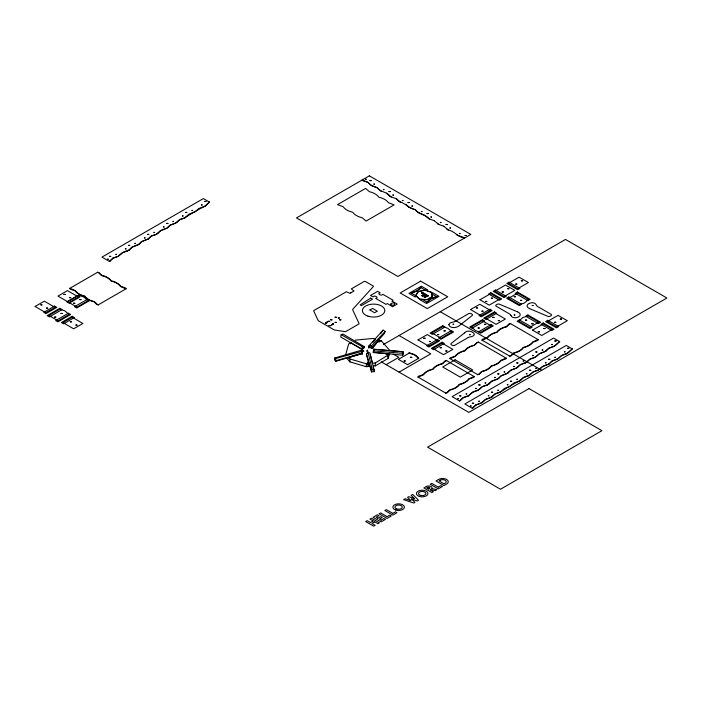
<?xml version="1.0" encoding="UTF-8"?>
<svg xmlns="http://www.w3.org/2000/svg" width="702" height="702" viewBox="0 0 702 702"><rect width="100%" height="100%" fill="white"/><g stroke="black" fill="none" stroke-linecap="round" stroke-linejoin="round"><path stroke-width="1.05" d="M373.736 351.035L373.762 349.227L403.106 351.763L403.264 352.843L402.755 355.23L373.262 352.246L373.762 349.227M370.226 366.251L366.295 366.707L366.356 363.794L349.903 358.959L349.096 357.432L362.346 353.457L361.855 352.018M373.227 366.049L375.219 365.909L388.303 358.362L388.074 353.79L373.306 352.562L373.859 350.289M375.219 365.909L375.359 362.908L388.785 354.659L388.074 353.79L385.907 354.106L388.408 355.326L387.855 356.941M368.945 347.753L369.05 345.682L383.081 330.107L385.205 331.458L384.459 333.336L371.463 348.403L371.235 346.174L385.205 331.458M362.293 354.37L362.346 353.457M362.065 349.359L362.258 346.648L341.181 334.687L340.716 337.013L362.065 349.359L363.539 348.648L364.303 346.656L342.988 334.038L341.181 334.687M387.829 355.774L388.074 353.79L388.303 358.362M350.526 343.822L350.675 342.664L361.53 348.929L364.294 347.551M334.714 358.011L334.503 359.547L335.459 361.363L362.232 353.615L362.302 351.254L361.46 350.193L334.714 358.011L335.503 358.573L336.109 360.723L335.459 361.363M377.299 342.532L378.676 340.926L381.16 340.707L378.589 340.356L378.378 341.698L381.16 340.707L389.601 350.184M402.755 355.23L403.106 351.763L373.534 349.298M345.805 354.317L348.613 344.059L350.675 342.664L350.781 343.48M368.032 352.343L372.218 369.498L371.525 371.885L374.535 371.586L369.875 352.939L368.032 352.343L366.435 354.133L369.287 364.452M388.592 356.985L389.707 353.238M383.081 330.107L380.774 333.45M415.628 295.577L418.155 291.505L425.201 290.058L431.563 292.339L432.441 296.639L427.176 299.71L419.612 299.28L415.628 295.577L411.512 293.173L417.225 290.979L421.024 287.688L425.158 290.075M348.508 358.345L349.096 357.432M367.295 352.939L366.47 354.15L371.525 371.885L370.902 367.716M361.021 350.754L361.46 350.193M379.141 342.216L378.589 340.356L371.972 348.174L368.453 347.165L370.577 344.857M372.472 348.157L375.921 344.138M372.701 342.55L375.535 339.478L373.297 338.443L355.265 340.128M325.395 322.806L325.974 322.788M328.088 321.253L328.668 321.235M327.299 322.244L326.772 322.236M332.081 324.965L331.528 324.982M107.625 259.047L108.257 259.047M108.24 259.257L107.652 259.275M115.891 254.273L116.523 254.273M116.479 254.51L115.927 254.501M125.404 248.789L126.035 248.789M126.018 248.999L125.421 248.999M134.916 243.296L135.539 243.296M135.53 243.506L134.924 243.506M144.419 237.802L145.051 237.802M145.007 238.039L144.463 238.039M153.931 232.318L154.563 232.318M154.519 232.546L153.94 232.529M163.443 226.825L164.066 226.825M164.057 227.036L163.452 227.036M172.946 221.332L173.578 221.332M173.534 221.569L172.99 221.569M182.459 215.847L183.09 215.847M183.046 216.084L182.459 216.04M191.971 210.354L192.594 210.354M192.585 210.565L191.997 210.582M201.474 204.87L202.106 204.87M202.106 205.063L201.5 205.089M365.54 179.203L366.172 179.203M366.128 179.44L365.584 179.44M373.815 183.977L374.438 183.977M374.429 184.187L373.824 184.187M383.318 189.47L383.95 189.47M383.941 189.68L383.336 189.68M392.83 194.954L393.462 194.954M393.445 195.165L392.839 195.165M402.343 200.447L402.966 200.447M402.957 200.658L402.369 200.667M411.846 205.932L412.478 205.932M412.46 206.151L411.863 206.151M421.358 211.425L421.99 211.425M421.972 211.635L421.358 211.627M430.87 216.918L431.493 216.918M431.493 217.111L430.87 217.111M440.373 222.402L441.005 222.402M441.005 222.604L440.373 222.604M449.885 227.896L450.517 227.896M450.517 228.097L449.885 228.097M459.389 233.389L460.021 233.389M460.012 233.599L459.424 233.608M457.827 398.578L458.459 398.578M458.45 398.789L457.844 398.789M466.102 393.804L466.725 393.804M466.681 394.041L466.11 394.015M475.605 388.311L476.237 388.311M476.228 388.522L475.623 388.522M485.117 382.827L485.749 382.827M485.705 383.055L485.161 383.055M494.629 377.334L495.252 377.334M495.208 377.571L494.629 377.536M504.133 371.841L504.764 371.841M504.756 372.051L504.159 372.069M470.524 405.905L471.147 405.905M471.139 406.116L470.533 406.116M513.645 366.356L514.276 366.356M478.79 401.132L479.422 401.132M514.276 366.549L513.671 366.576M479.405 401.342L478.799 401.342M523.157 360.863L523.78 360.863M523.736 361.1L523.157 361.065M488.302 395.638L488.925 395.638M488.882 395.875L488.346 395.875M532.66 355.37L533.292 355.37M497.806 390.154L498.438 390.154M533.283 355.589L532.686 355.598M498.394 390.382L497.806 390.347M542.172 349.886L542.804 349.886M507.318 384.661L507.95 384.661M542.804 350.079L542.198 350.105M507.932 384.871L507.344 384.88M551.684 344.392L552.307 344.392M516.83 379.168L517.453 379.168M552.263 344.629L551.746 344.638M517.453 379.37L516.856 379.396M526.333 373.683L526.965 373.683M526.921 373.912L526.333 373.876M535.845 368.19L536.477 368.19M536.46 368.401L535.872 368.418M545.349 362.697L545.981 362.697M545.981 362.899L545.349 362.899M554.861 357.213L555.493 357.213M555.493 357.406L554.861 357.406M564.373 351.72L565.005 351.72M564.987 351.93L564.382 351.93M110.214 261.012L113.206 258.125L118.19 256.405M129.229 250.026L132.222 247.148L138.706 244.559M138.742 244.542L141.734 241.663L148.21 239.075M148.245 239.049L151.237 236.17L156.23 234.442M157.757 233.555L160.749 230.677L167.234 228.097L170.261 225.193L176.737 222.604M176.772 222.578L179.765 219.7L184.758 217.971M205.3 206.107L209.565 202M460.415 400.535L463.408 397.657L468.392 395.928M488.943 384.064L491.935 381.186L496.919 379.457M498.455 378.58L501.447 375.702L507.923 373.113M507.958 373.087L510.951 370.208L517.435 367.62M473.104 407.862L476.096 404.984L482.581 402.395M517.471 367.594L520.463 364.715L525.447 362.987M482.616 402.378L485.608 399.491L492.093 396.911M492.12 396.884L495.121 394.006L500.105 392.278M545.998 351.123L548.99 348.245L553.975 346.516M559.775 341.532L554.018 346.498M520.647 380.414L523.639 377.536L528.632 375.807M549.175 363.943L552.167 361.065L557.16 359.336L561.679 355.572L566.663 353.843M572.463 348.859L566.707 353.826M326.755 322.016L327.343 322.025M325.965 323.017L325.456 323.034M328.624 321.481L328.088 321.428M330.168 325.535L330.73 325.535M331.511 324.763L332.09 324.772M330.686 325.781L330.177 325.754M332.862 323.982L333.424 323.982M333.415 324.201L332.906 324.227M464.399 333.011L451.246 343.418A1.843 1.062 0 0 0 451.43 344.796L452.211 345.252A1.843 1.062 0 0 0 454.826 345.252L468.304 337.469M109.372 261.495L110.179 261.03M118.234 256.379L122.71 252.641L127.703 250.912M127.746 250.895L129.194 250.052M156.274 234.424L157.722 233.582M184.793 217.953C191.313 213.399 198.122 209.644 205.265 206.134M67.506 301.614L78.598 295.217L83.635 296.955L88.101 300.702L77.009 307.107L57.959 296.112L67.471 290.619L78.484 296.981L68.98 302.465M410.881 293.173L416.891 290.795L421.024 287.32M416.426 296.323L415.233 297.007L408.959 293.383L421.384 286.205L427.658 289.829L426.474 290.514M421.182 299.368L420.252 299.903L426.526 303.527L438.961 296.358L432.678 292.734L431.756 293.269M426.886 302.422L431.019 298.947L437.03 296.56M383.459 344.533L565.47 239.443L666.9 298.008L468.796 412.381L381.353 361.899M386.126 364.654L398.806 357.336L393.181 354.089M399.061 372.121L430.756 353.826L399.061 335.521M459.573 401.026L460.38 400.561M468.436 395.91L472.92 392.164L477.904 390.444M477.948 390.417L482.423 386.679L487.416 384.95M487.46 384.933L488.908 384.091M496.963 379.44L498.42 378.597M525.491 362.969L529.975 359.231L534.959 357.502M535.003 357.485L539.478 353.738L545.963 351.149M472.271 408.353L473.069 407.888M500.149 392.26C506.66 387.706 513.469 383.95 520.621 380.44M528.676 375.789L533.151 372.042L538.136 370.314M538.18 370.296L542.664 366.558L549.148 363.969M426.333 486.539L423.876 487.96L431.87 492.567L433.38 491.698L430.133 489.829M426.948 487.925L427.834 487.416M440.163 480.291L439.057 480.931L443.918 483.801M370.454 522.516L373.122 520.981M377.86 518.243L380.659 516.619L382.169 517.497L379.361 519.111L380.993 520.129M428.746 488.969L429.633 488.452A1.307 0.755 0 0 0 429.545 487.46A1.307 0.755 0 0 0 427.816 487.399M374.631 521.849L371.963 523.385L375.166 525.289L373.657 526.158L365.681 521.56L367.19 520.682L370.34 522.507M381.125 520.129L383.924 518.506L385.433 519.383L381.063 521.902L373.069 517.295L377.439 514.768L378.948 515.637L376.149 517.251L377.729 518.243M387.214 516.611L389.768 515.136L391.268 516.005L387.092 518.427L379.106 513.811L380.616 512.943L386.995 516.628M392.945 513.302L395.489 511.828L396.999 512.697L392.822 515.119L384.836 510.503L386.346 509.634L392.725 513.32M444.033 483.81L445.077 483.204A3.571 2.062 0 0 0 445.182 480.273A3.571 2.062 0 0 0 440.093 480.256M438.364 487.083L440.926 485.6L442.435 486.468L438.25 488.882L430.265 484.275L431.774 483.406L438.153 487.083M336.109 360.723L362.601 352.904M335.503 358.573L362.302 351.254M366.356 363.794L369.05 363.417L368.234 366.383L367.409 364.005M372.314 363.267L375.359 362.908M97.376 272.165L99 272.63L101.825 275.342A16.971 9.802 0 0 1 111.328 280.835A16.971 9.802 0 0 1 120.841 286.319L125.544 287.952L126.351 288.891M98.482 304.984L96.858 304.519L94.033 301.799A16.971 9.802 0 0 1 84.53 296.305A16.971 9.802 0 0 1 75.017 290.821L70.314 289.189L69.507 288.25M510.67 323.482L509.047 323.947L506.221 326.667A16.971 9.802 0 0 0 496.718 332.151A16.971 9.802 0 0 0 487.206 337.644L482.502 339.277L481.695 340.216M478.632 341.979L477.009 342.444L474.183 345.165A16.971 9.802 0 0 0 464.68 350.649A16.971 9.802 0 0 0 455.168 356.142L450.465 357.774L449.657 358.704M509.564 356.3L511.188 355.835L514.004 353.124A16.971 9.802 0 0 0 523.516 347.63A16.971 9.802 0 0 0 533.029 342.137L537.732 340.505L538.539 339.575M446.683 360.424L445.059 360.889L442.234 363.61A16.971 9.802 0 0 0 432.73 369.094A16.971 9.802 0 0 0 423.218 374.587L418.515 376.219L417.708 377.158M477.527 374.798L479.15 374.333L481.976 371.612A16.971 9.802 0 0 0 491.479 366.128A16.971 9.802 0 0 0 500.991 360.635L505.694 359.003L506.502 358.064M445.577 393.243L447.2 392.778L450.017 390.066A16.971 9.802 0 0 0 459.529 384.573A16.971 9.802 0 0 0 469.041 379.08L473.745 377.457L474.552 376.518M362.258 346.648L364.303 346.656M392.085 301.176L393.067 300.21L382.765 294.27C381.914 296.639 376.158 293.524 380.23 292.804L377.694 291.339L370.559 295.454L373.095 296.92C374.175 294.454 379.738 297.999 375.631 298.385L385.933 304.335L387.434 303.606L392.585 306.713L397.183 304.054L392.19 301.176M373.288 350.868L402.746 353.334M372.218 369.498L374.306 369.717M431.958 488.618L436.934 489.645L435.214 490.637L430.475 489.636M369.05 345.682L371.235 346.174M346.507 357.967L349.929 361.89L366.295 366.707M411.697 499.087L417.304 500.982L418.515 500.28L412.688 494.419L411.1 495.331L414.452 498.604M362.671 180.546L361.863 180.081L367.787 182.248L370.805 185.152L377.299 187.732L380.317 190.646L386.802 193.225L391.277 196.972L396.314 198.719L400.789 202.457M362.697 180.554L367.708 182.292L372.183 186.039L377.211 187.785L380.221 190.672M434.354 220.674L429.255 218.989L424.763 215.233L418.278 212.645L415.251 209.74L408.766 207.16M438.768 224.473L443.857 226.167M448.28 229.966C454.65 231.142 458.02 237.539 464.952 237.864L457.783 235.46M414.285 354.554L409.766 352.992A0.895 0.518 0 0 0 408.678 353.071M414.32 498.596L408.766 496.683L407.572 497.367L410.898 500.658M410.758 500.649L405.203 498.736L403.624 499.657L413.759 503.027L414.952 502.334L411.6 499.052M529.764 308.704L547.788 316.304A1.843 1.062 0 0 0 550.184 316.19L550.965 315.742A1.843 1.062 0 0 0 550.965 314.233L537.495 306.449A5.353 3.089 0 0 1 536.31 305.001C534.003 299.719 522.165 304.843 529.387 308.555A5.142 2.966 0 0 0 529.65 308.661M517.514 311.837L499.491 304.238A1.843 1.062 0 0 0 497.095 304.343L496.314 304.8A1.843 1.062 0 0 0 496.314 306.309L509.784 314.092A5.353 3.089 0 0 1 510.968 315.54M380.317 190.646L381.774 191.479M429.317 218.927C425.438 214.487 418.962 214.487 415.33 209.696C408.985 208.599 405.449 203.045 399.254 201.667M438.82 224.421L434.266 220.726M389.75 196.174L391.198 197.016M437.293 223.631L438.741 224.464M446.805 229.115L448.253 229.958L443.778 226.211M456.309 234.608L457.765 235.451M431.897 293.962L436.398 296.56L430.695 298.762L426.886 302.053L422.358 299.438M440.268 311.732L541.698 370.296M414.461 354.633L415.795 355.405M426.956 487.995L428.632 488.961M373.104 520.91L369.954 519.085L371.463 518.216L379.431 522.823L377.93 523.692L374.745 521.858M405.738 204.256L408.748 207.143M396.235 198.763L399.236 201.658M386.723 193.269L389.733 196.165M415.926 355.502L418.638 358.108A0.895 0.518 0 0 1 418.497 358.74M511.038 315.602C513.039 320.595 525.263 315.961 517.892 311.986A5.142 2.966 0 0 0 517.628 311.881M368.453 347.165L368.84 348.043M373.157 367.497L374.535 371.586M370.244 354.308L372.086 362.276M378.589 340.356L378.676 340.926M349.903 358.959L349.929 361.89M426.289 486.512A3.413 1.974 0 0 1 430.458 486.284A3.413 1.974 0 0 1 431.862 488.566M468.26 337.443A5.353 3.089 0 0 1 470.814 336.793C479.896 334.907 468.506 327.974 464.654 332.792A5.142 2.966 0 0 0 464.478 332.95M422.946 295.647L422.946 296.2L424.824 294.559L422.946 295.647M425.07 297.034L425.07 297.551L424.175 297.034L425.07 297.034M425.035 294.559L425.035 295.112L427.027 295.709L425.035 294.559M425.289 296.999L425.28 297.56L427.167 295.911L425.289 296.999M427.378 295.832L427.378 296.349L428.281 295.832L427.378 295.832M448.797 324.719C449.991 328.633 455.975 328.018 458.713 326.158A5.142 2.966 0 0 0 458.897 326L472.13 315.531A1.843 1.062 0 0 0 471.946 314.154L471.156 313.697A1.843 1.062 0 0 0 468.55 313.697L455.072 321.481A5.353 3.089 0 0 1 452.562 322.157L449.868 323.095L448.797 324.649M518.681 321.147L529.527 327.474L538.829 322.165L527.965 315.847L522.92 317.523L518.69 321.112M528.597 299.368L524.359 303.018L519.313 304.694L508.45 298.376L517.751 293.067L528.597 299.368M40.795 304.843L42.155 304.896L40.813 304.782M46.42 308.09L47.789 308.117L46.429 308.064M54.624 317.102L55.993 317.128L54.633 317.076M60.969 313.443L62.329 313.469L60.969 313.443M63.935 294.436L65.304 294.463L63.943 294.41M69.559 297.683L70.928 297.709L69.568 297.657M70.244 321.841L71.604 321.893L70.253 321.788M73.473 303.238L74.842 303.264L73.473 303.238M75.869 325.087L77.229 325.114L75.869 325.061M79.817 299.578L81.178 299.631L79.826 299.526M109.503 256.362L110.872 256.414L109.521 256.3M128.527 245.384L129.888 245.437L128.536 245.323M147.543 234.398L148.903 234.424L147.543 234.371M166.558 223.42L167.927 223.447L166.558 223.42M185.574 212.443L186.943 212.469L185.582 212.408M204.598 201.456L205.958 201.492L204.598 201.456M325.324 323.473L326.219 323.49L325.333 323.455M328.975 321.367L329.87 321.402L328.984 321.332M328.975 325.579L329.87 325.614L328.984 325.544M330.581 319.805L331.967 319.849L330.581 319.805M332.616 323.473L333.511 323.508L332.625 323.438M335.065 317.216L336.451 317.26L335.073 317.19M335.065 322.393L336.451 322.437L335.082 322.332M338.232 317.971L339.619 318.015L338.241 317.945M339.549 319.805L340.935 319.849L339.549 319.805M369.954 180.572L371.323 180.625L369.972 180.511M388.978 191.549L390.338 191.576L388.978 191.523M407.994 202.527L409.363 202.562L408.002 202.501M404.089 360.968L405.449 361.003L404.089 360.942M410.424 357.309L411.793 357.336L410.424 357.309M427.009 213.513L428.378 213.54L427.009 213.513M423.71 338.25L425.079 338.276L423.71 338.25M429.334 341.497L430.703 341.523L429.343 341.47M437.574 334.538L438.943 334.564L437.583 334.512M446.033 224.491L447.393 224.517L446.033 224.491M440.136 347.736L441.505 347.788L440.154 347.674M443.918 330.879L445.279 330.905L443.918 330.879M445.761 350.982L447.13 351.009L445.77 350.956M465.049 235.468L466.418 235.495L465.049 235.468M459.713 395.884L461.074 395.946L459.722 395.831M476.246 307.915L477.606 307.967L476.263 307.862M472.402 403.211L473.762 403.273L472.411 403.159M478.097 328.018L479.457 328.045L478.097 327.992M481.87 311.161L483.239 311.188L481.879 311.135M478.729 384.907L480.089 384.933L478.729 384.907M485.661 301.448L487.021 301.5L485.679 301.386M484.433 324.359L485.802 324.385L484.433 324.359M491.286 298.192L492.655 298.227L491.286 298.192M492.672 317.401L494.041 317.427L492.672 317.401M491.418 392.234L492.786 392.26L491.426 392.207M498.297 320.647L499.666 320.674L498.306 320.621M502.088 291.962L503.457 291.988L502.088 291.962M497.744 373.929L499.113 373.982L497.762 373.876M507.721 288.706L509.082 288.768L507.73 288.654M514.145 296.718L515.505 296.77L514.162 296.656M515.716 284.091L517.076 284.152L515.724 284.038M510.433 381.256L511.802 381.283L510.442 381.23M521.34 280.844L522.7 280.87L521.34 280.818M520.48 300.377L521.849 300.403L520.489 300.351M516.76 362.952L518.129 362.978L516.769 362.916M525.429 320.112L526.798 320.138L525.438 320.077M531.774 323.771L533.134 323.797L531.774 323.771M529.457 370.279L530.817 370.305L529.457 370.279M535.784 351.965L537.144 352L535.784 351.939M538.197 331.774L539.566 331.8L538.197 331.774M543.822 328.527L545.191 328.58L543.839 328.475M548.473 359.292L549.841 359.319L548.473 359.292M554.624 322.288L555.993 322.315L554.633 322.262M554.799 340.988L556.168 341.014L554.799 340.988M560.257 319.041L561.618 319.068L560.257 319.041M567.488 348.315L568.857 348.341L567.488 348.315M69.077 314.514L58.187 320.814L48.929 315.496L59.793 309.178L64.838 310.854L69.077 314.514M369.875 309.959L374.535 312.715L377.325 311.188L372.639 308.424L369.893 309.924M390.452 304.264C395.928 308.213 395.665 299.561 390.461 304.229M418.541 358.38L407.643 364.68L398.394 359.371L409.248 353.053L414.294 354.729L418.541 358.38M452.035 331.941L441.189 338.241L431.879 332.932L442.743 326.614L447.788 328.29L452.035 331.941M471.34 326.974L475.587 330.66L480.633 332.336L491.488 326.018L482.186 320.709L471.349 326.948M453.044 324.254L453.825 324.298L453.062 324.21M469.55 334.652L470.331 334.696L469.568 334.608M514.25 315.014L515.031 315.031L514.25 314.987M532.256 305.484L533.037 305.502L532.256 305.484M35.1 306.476L45.762 312.715L55.063 307.397L44.358 301.184L35.126 306.414M62.961 322.56L73.622 328.799L82.924 323.482L72.218 317.269L62.961 322.56M418.015 339.882L428.676 346.121L437.978 340.803L427.272 334.591L418.015 339.882M432.862 348.446L443.515 354.685L452.825 349.377L442.163 343.164L432.862 348.446M470.551 309.547L481.212 315.786L490.514 310.477L479.808 304.264L470.568 309.485M479.966 299.78L489.224 305.151L499.929 298.938L490.68 293.629L479.992 299.728M485.398 318.12L496.051 324.359L505.361 319.041L494.699 312.838L485.415 318.059M494.813 291.207L504.062 296.586L514.777 290.374L505.475 285.056L494.822 291.181M508.432 283.345L517.69 288.715L528.395 282.537L519.094 277.193L508.45 283.292M532.502 330.115L541.76 335.486L552.465 329.273L543.216 323.955L532.502 330.115M547.349 321.542L556.598 326.913L567.313 320.7L558.011 315.391L547.358 321.516M350.719 292.892L349.763 293.269L346.376 291.742L314.031 310.416A1.123 0.649 0 0 0 313.741 311.039L318.138 320.516A1.123 0.649 0 0 0 318.427 320.805L334.073 329.843A1.123 0.649 0 0 0 334.573 330.01L344.893 331.607A1.123 0.649 0 0 0 345.981 331.432L358.722 324.078A1.123 0.649 0 0 0 359.012 323.455L352.658 309.766A1.123 0.649 0 0 1 352.755 309.301L373.253 286.653A1.123 0.649 0 0 0 373.052 285.898L365.567 281.581A1.123 0.649 0 0 0 363.978 281.581L351.29 288.908L353.983 291.005L350.719 292.892M367.83 362.074L367.137 363.206L369.05 363.417L367.83 362.074M418.331 291.611L415.874 295.568L419.743 299.157L427.088 299.57L432.204 296.586L431.353 292.418L425.175 290.207L418.331 291.611M113.04 258.038L109.293 261.363L101.948 257.116L203.378 198.561L209.319 201.992L205.107 206.046L198.622 208.626L195.604 211.53L189.11 214.119L184.635 217.857L179.607 219.603L175.131 223.35L170.095 225.096L167.076 228.001L160.582 230.581L156.107 234.328L151.079 236.074L148.052 238.978L141.567 241.567L138.548 244.471L132.055 247.051L129.036 249.965L122.552 252.544L118.076 256.291L113.04 258.038M445.419 361.047L442.558 363.794A16.866 9.74 0 0 0 433.055 369.287A16.866 9.74 0 0 0 423.543 374.78L418.155 377.158L445.577 392.988L446.841 392.62L449.692 389.873A16.866 9.74 0 0 0 459.205 384.38A16.866 9.74 0 0 0 468.708 378.896L474.104 376.518L446.683 360.688L445.419 361.047M477.369 342.602L474.517 345.349A16.866 9.74 0 0 0 465.005 350.842A16.866 9.74 0 0 0 455.493 356.326L450.105 358.704L477.527 374.535L478.79 374.175L481.642 371.428A16.866 9.74 0 0 0 491.154 365.935A16.866 9.74 0 0 0 500.666 360.451L506.054 358.064L478.632 342.243L477.369 342.602M509.406 324.105L506.546 326.851A16.866 9.74 0 0 0 497.042 332.344A16.866 9.74 0 0 0 487.53 337.837L482.142 340.216L509.564 356.046L510.828 355.677L513.68 352.93A16.866 9.74 0 0 0 523.192 347.437A16.866 9.74 0 0 0 532.704 341.953L538.092 339.575L510.67 323.745L509.406 324.105M463.241 397.56L459.494 400.886L452.149 396.648L553.58 338.092L559.52 341.523L555.317 345.568L548.824 348.157L544.348 351.895L539.32 353.641L536.293 356.555L529.808 359.134L526.79 362.039L520.296 364.619L515.821 368.366L510.793 370.112L506.317 373.859L501.281 375.605L498.262 378.51L491.769 381.089L487.293 384.836L482.265 386.583L479.238 389.487L472.753 392.076L468.278 395.823L463.241 397.56M475.938 404.887L472.192 408.213L464.838 403.975L566.268 345.419L572.218 348.85L568.006 352.895L561.512 355.484L558.494 358.389L552.009 360.968L548.99 363.873L542.497 366.462L539.478 369.366L532.985 371.946L529.966 374.859L523.481 377.439L519.006 381.186L513.969 382.932L509.494 386.679L504.466 388.417L501.439 391.33L494.954 393.91L490.479 397.657L485.442 399.403L480.967 403.15L475.938 404.887M367.444 350.245L366.453 351.07L367.927 351.412L367.444 350.245M362.758 350.412L361.609 351.29L363.847 351.167L362.758 350.412M370.638 298.113L360.179 304.879L361.451 305.616L372.543 299.21L370.638 298.113M97.376 272.42L69.954 288.25L75.342 290.628A16.866 9.74 0 0 0 84.854 296.121A16.866 9.74 0 0 0 94.366 301.606L97.218 304.352L98.482 304.721L125.904 288.891L120.516 286.513A16.866 9.74 0 0 0 111.004 281.019A16.866 9.74 0 0 0 101.492 275.535L98.64 272.788L97.376 272.42M54.563 306.098L43.761 312.337L45.972 313.618L56.783 307.379L54.563 306.098M77.703 295.691L66.901 301.93L69.121 303.211L79.923 296.972L77.703 295.691M59.846 308.292L47.113 315.646L49.333 316.927L62.066 309.573L59.846 308.292M87.25 299.368L74.517 306.721L76.737 308.002L89.47 300.649L87.25 299.368M68.401 313.232L55.669 320.586L57.889 321.867L70.621 314.514L68.401 313.232M72.201 316.286L61.399 322.516L63.61 323.797L74.421 317.567L72.201 316.286M369.375 175.842L296.472 217.927L397.902 276.491L470.805 234.398L369.375 175.842M365.584 188.408L337.539 204.607L343.243 206.8A16.866 9.74 0 0 0 352.746 212.294A16.866 9.74 0 0 0 362.258 217.778L366.067 221.077L394.112 204.879L388.408 202.685A16.866 9.74 0 0 0 378.896 197.192A16.866 9.74 0 0 0 369.392 191.699L365.584 188.408M420.656 281.133L400.175 292.962L427.264 308.599L447.744 296.779L420.656 281.133M422.464 292.462L421.56 292.988L422.464 292.988L422.464 292.462M423.718 294.471L421.832 295.56L424.684 294.471L423.718 294.471M426.061 295.832L424.175 296.92L427.018 295.832L426.061 295.832M490.838 292.725L488.627 294.006L499.429 300.245L501.649 298.964L490.838 292.725M495.463 290.058L493.243 291.339L504.054 297.569L506.265 296.288L495.463 290.058M509.082 282.186L506.87 283.468L517.672 289.707L519.892 288.425L509.082 282.186M442.795 325.719L430.063 333.073L432.283 334.354L445.015 327L442.795 325.719M508.845 296.955L506.633 298.236L519.366 305.589L521.577 304.308L508.845 296.955M517.409 292.014L515.189 293.296L527.922 300.64L530.142 299.359L517.409 292.014M451.351 330.66L438.618 338.013L440.838 339.294L453.571 331.941L451.351 330.66M437.478 339.505L426.667 345.744L428.887 347.025L439.698 340.786L437.478 339.505M489.864 309.257L479.062 315.496L481.274 316.777L492.084 310.538L489.864 309.257M442.093 342.172L431.291 348.411L433.511 349.693L444.313 343.453L442.093 342.172M494.48 311.925L483.678 318.164L485.898 319.445L496.7 313.206L494.48 311.925M482.537 319.656L469.805 327.009L472.025 328.29L484.757 320.937L482.537 319.656M491.093 324.596L478.36 331.949L480.58 333.231L493.313 325.877L491.093 324.596M519.357 319.893L517.137 321.174L529.87 328.527L532.09 327.246L519.357 319.893M527.913 314.952L525.701 316.233L538.434 323.587L540.645 322.306L527.913 314.952M455.124 359.801L442.699 366.979L460.275 377.123L472.7 369.945L455.124 359.801M543.225 322.964L541.014 324.245L551.816 330.484L554.036 329.203L543.225 322.964M547.85 320.296L545.629 321.577L556.44 327.816L558.652 326.535L547.85 320.296M529.018 388.592L427.588 447.156L500.491 489.241L601.921 430.686L529.018 388.592M438.61 479.448L435.986 480.967L443.98 485.582L446.604 484.064A5.669 3.273 0 0 0 446.621 479.44A5.669 3.273 0 0 0 438.601 479.448M422.525 293.111L421.56 293.111L424.675 294.349L422.525 293.111M422.736 295.682L421.832 295.682L422.736 296.209L422.736 295.682M428.281 295.709L427.325 295.709L422.674 293.024L422.674 292.471L428.281 295.709M420.358 495.366A3.65 2.106 0 0 0 425.842 493.55A3.65 2.106 0 0 0 420.384 491.716A3.65 2.106 0 0 0 420.358 495.366M419.287 496.428A5.783 3.343 0 0 0 427.983 493.55A5.783 3.343 0 0 0 419.313 490.645A5.783 3.343 0 0 0 419.287 496.428M396.788 508.968A3.65 2.106 0 0 0 402.272 507.16A3.65 2.106 0 0 0 396.814 505.317A3.65 2.106 0 0 0 396.788 508.968M395.717 510.038A5.783 3.343 0 0 0 404.413 507.16A5.783 3.343 0 0 0 395.744 504.255A5.783 3.343 0 0 0 395.717 510.038M367.997 316.181A11.206 6.467 0 0 0 384.81 310.574A11.206 6.467 0 0 0 367.997 304.975A11.206 6.467 0 0 0 367.997 316.181"/></g></svg>
